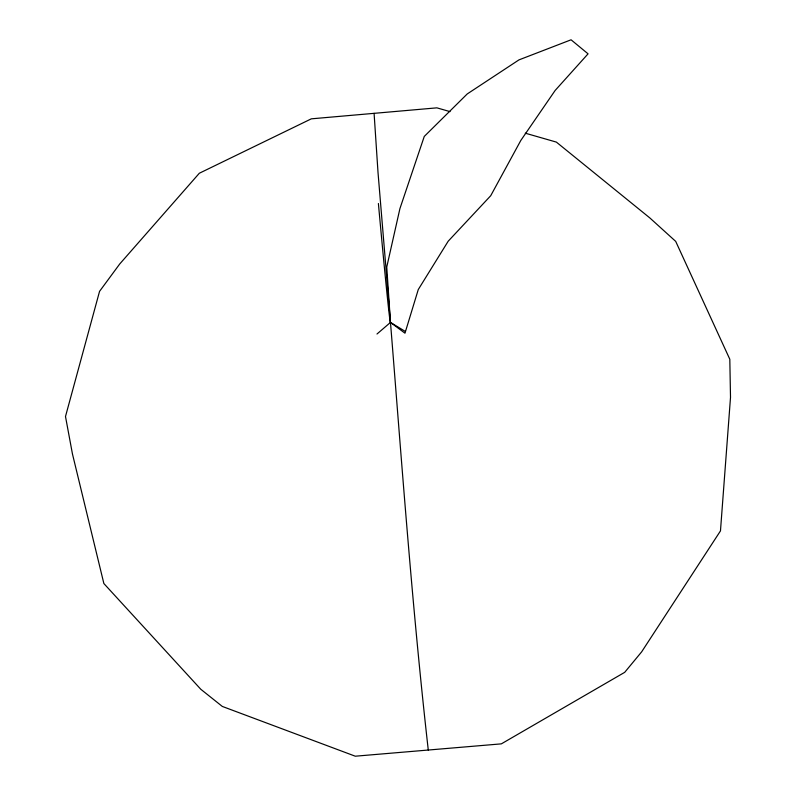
<?xml version="1.0" encoding="UTF-8"?>
<svg xmlns="http://www.w3.org/2000/svg" width="796" height="796" viewBox="0 0 796 796"><rect width="100%" height="100%" fill="white"/><g stroke="black" fill="none" stroke-linecap="round" stroke-linejoin="round"><path stroke-width="1.19" d="M376.986 334.012L390.478 322.42L386.756 267.038L399.93 208.572L424.268 136.434L467.232 93.948L518.952 59.889L571.07 39.8L588.065 53.839L555.14 90.465L520.813 140.454L490.724 195.707L448.198 241.208L418.278 289.545L404.975 333.196L390.478 322.42A197.338 1.761 85 0 1 378.399 203.517M450.019 111.619L436.885 107.848L311.326 118.833L199.318 173.249L119.708 264.003L99.55 291.366L65.491 416.497L72.456 453.979L103.868 583.538L200.791 689.266L222.303 706.43L355.275 756.2L501.341 743.862L624.701 672.331L641.626 651.874L720.47 530.902L730.509 397.393L729.813 359.255L675.705 241.387L649.864 217.955L556.354 142.096L525.29 133.191M374.09 113.34L378.02 172.543L390.478 322.42L405.482 331.544M428.278 750.031C412.189 607.855 401.98 465.033 390.478 322.42"/></g></svg>
